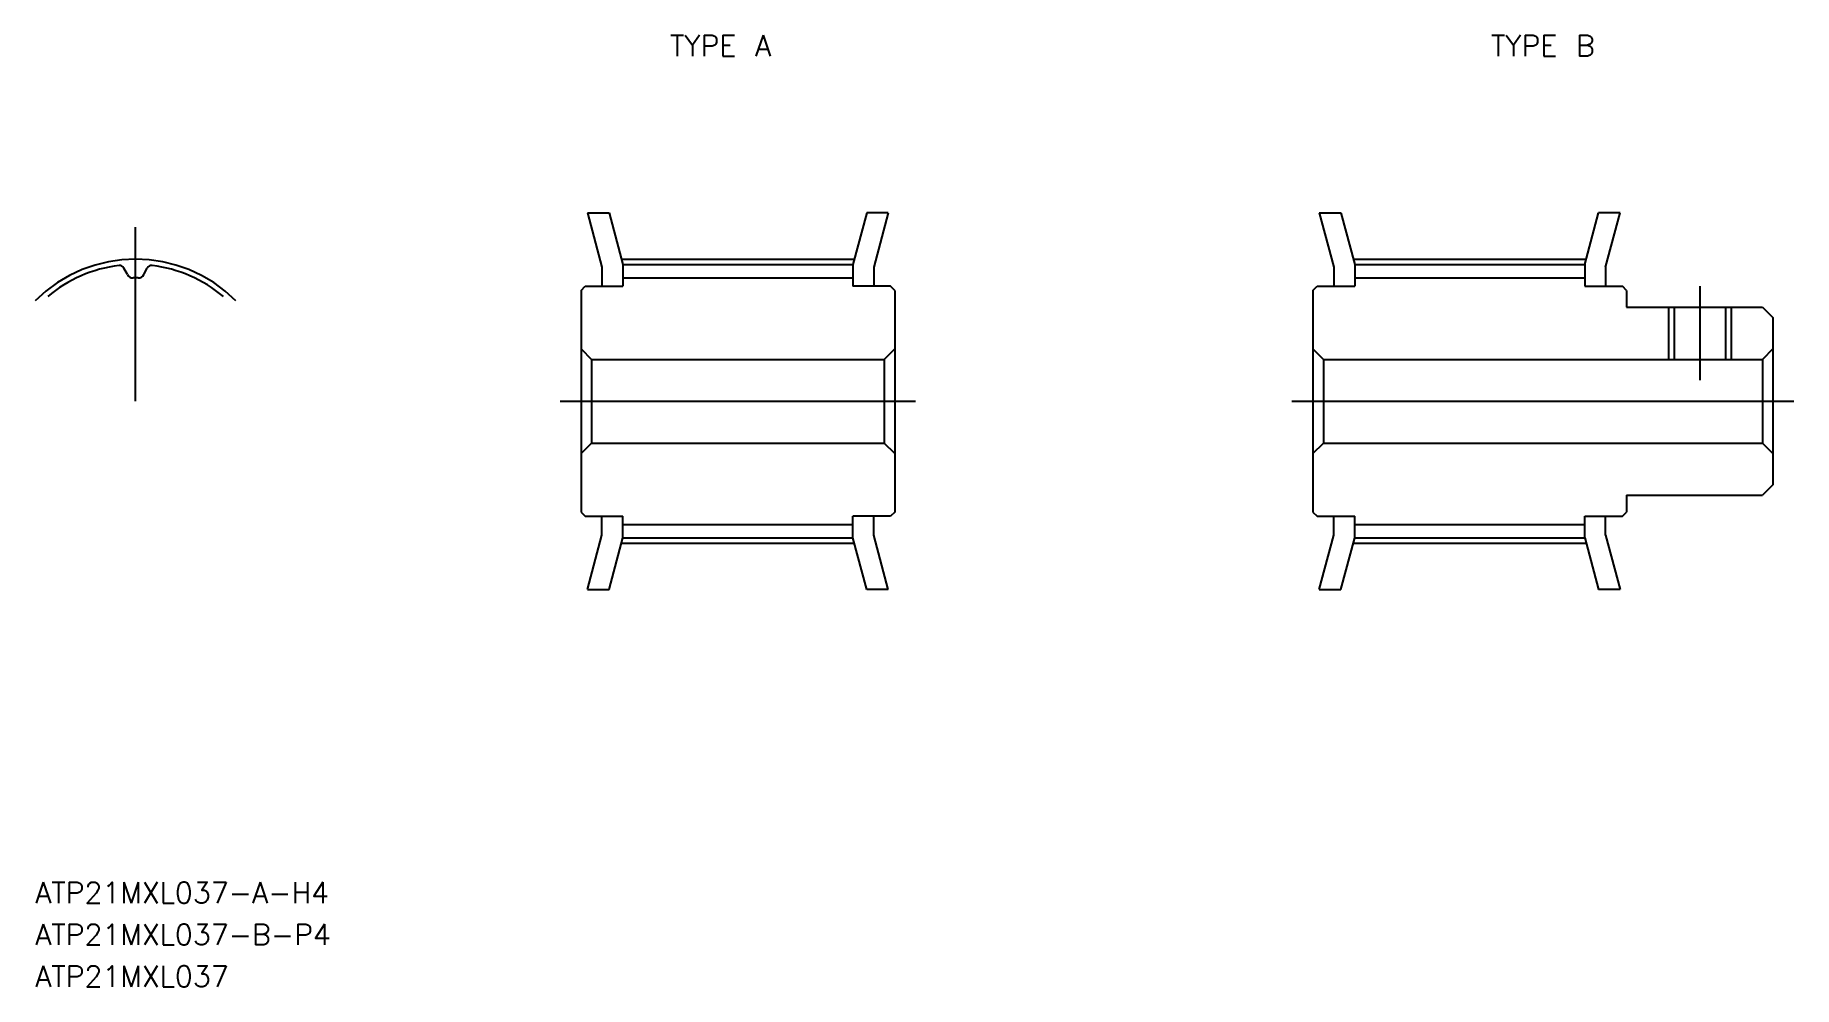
# Model space of a CAD drawing. Extents: x -3.4 to 80.7, y 160.1 to 205.6.
import ezdxf
from ezdxf.enums import TextEntityAlignment as Align

# ---------------------------------------------------------------- set-up
doc = ezdxf.new("R2010")
doc.units = 0
doc.linetypes.add('CENTER', pattern=[50.8, 31.75, -6.35, 6.35, -6.35])
doc.linetypes.add('DASHED', pattern=[19.05, 12.7, -6.35])
doc.layers.get('0').update_dxf_attribs({"linetype": 'CONTINUOUS'})
doc.layers.add('CENTER', color=1, linetype='CENTER')
doc.styles.add('MISUMI', font='txt.shx')

msp = doc.modelspace()

# ---------------------------------------------------------------- linework, layer by layer
at = {"color": 7, "linetype": 'CONTINUOUS'}
for p, q in [((23.052, 197.138), (23.747, 194.541)), ((23.052, 197.138), (24.087, 197.138)), ((24.087, 197.138), (24.747, 194.673)), ((36.408, 197.138), (35.747, 194.673)), ((37.443, 197.138), (36.408, 197.138)), ((37.443, 197.138), (36.747, 194.541)), ((58.052, 197.138), (58.747, 194.541)), ((58.052, 197.138), (59.087, 197.138)), ((59.087, 197.138), (59.747, 194.673)), ((70.747, 194.673), (71.408, 197.138)), ((72.443, 197.138), (71.408, 197.138)), ((71.747, 194.541), (72.443, 197.138)), ((1.05, 194.19), (0.883, 194.504)), ((1.836, 194.19), (2.003, 194.504)), ((23.747, 194.541), (23.747, 193.638)), ((24.747, 194.673), (35.747, 194.673)), ((24.747, 194.673), (24.747, 193.638)), ((35.747, 194.673), (35.747, 193.638)), ((36.747, 194.541), (36.747, 193.638)), ((58.747, 194.541), (58.747, 193.638)), ((59.747, 194.673), (70.747, 194.673)), ((59.747, 194.673), (59.747, 193.638)), ((70.747, 194.673), (70.747, 193.638)), ((71.747, 194.541), (71.747, 193.638)), ((22.747, 193.438), (22.947, 193.638)), ((22.947, 193.638), (24.747, 193.638)), ((24.747, 194.033), (35.747, 194.033)), ((37.547, 193.638), (35.747, 193.638)), ((37.747, 193.438), (37.547, 193.638)), ((57.747, 193.438), (57.947, 193.638)), ((57.947, 193.638), (59.747, 193.638)), ((59.747, 194.033), (70.747, 194.033)), ((70.747, 193.638), (72.547, 193.638)), ((72.747, 193.438), (72.547, 193.638)), ((22.747, 193.438), (22.747, 182.838)), ((37.747, 193.438), (37.747, 182.838)), ((57.747, 193.438), (57.747, 182.838)), ((72.747, 193.438), (72.747, 192.638)), ((72.747, 192.638), (79.247, 192.638)), ((79.247, 192.638), (79.747, 192.138)), ((79.747, 192.138), (79.747, 184.138)), ((22.747, 190.788), (22.747, 190.788)), ((22.747, 190.638), (23.247, 190.138)), ((23.247, 190.138), (37.247, 190.138)), ((23.247, 190.138), (23.247, 186.138)), ((37.747, 190.638), (37.247, 190.138)), ((37.247, 190.138), (37.247, 186.138)), ((37.747, 190.788), (37.747, 190.788)), ((57.747, 190.788), (57.747, 190.788)), ((57.747, 190.638), (58.247, 190.138)), ((58.247, 190.138), (79.247, 190.138)), ((58.247, 190.138), (58.247, 186.138)), ((79.747, 190.638), (79.247, 190.138)), ((79.247, 190.138), (79.247, 186.138)), ((22.747, 188.138), (22.747, 188.138)), ((37.747, 188.138), (37.747, 188.138)), ((57.747, 188.138), (57.747, 188.138)), ((22.747, 185.638), (23.247, 186.138)), ((23.247, 186.138), (37.247, 186.138)), ((37.747, 185.638), (37.247, 186.138)), ((57.747, 185.638), (58.247, 186.138)), ((58.247, 186.138), (79.247, 186.138)), ((79.747, 185.638), (79.247, 186.138)), ((72.747, 183.638), (79.247, 183.638)), ((72.747, 183.638), (72.747, 182.838)), ((79.747, 184.138), (79.247, 183.638)), ((22.747, 182.838), (22.947, 182.638)), ((22.947, 182.638), (24.747, 182.638)), ((23.747, 181.734), (23.747, 182.638)), ((24.747, 181.603), (24.747, 182.638)), ((37.547, 182.638), (35.747, 182.638)), ((35.747, 181.603), (35.747, 182.638)), ((36.747, 181.734), (36.747, 182.638)), ((37.747, 182.838), (37.547, 182.638)), ((57.747, 182.838), (57.947, 182.638)), ((57.947, 182.638), (59.747, 182.638)), ((58.747, 181.734), (58.747, 182.638)), ((59.747, 181.603), (59.747, 182.638)), ((70.747, 182.638), (72.547, 182.638)), ((70.747, 181.603), (70.747, 182.638)), ((71.747, 181.734), (71.747, 182.638)), ((72.547, 182.638), (72.747, 182.838)), ((23.052, 179.138), (23.747, 181.734)), ((24.747, 182.243), (35.747, 182.243)), ((37.443, 179.138), (36.747, 181.734)), ((58.052, 179.138), (58.747, 181.734)), ((59.747, 182.243), (70.747, 182.243)), ((71.747, 181.734), (72.443, 179.138)), ((24.087, 179.138), (24.747, 181.603)), ((24.747, 181.603), (35.747, 181.603)), ((36.408, 179.138), (35.747, 181.603)), ((59.087, 179.138), (59.747, 181.603)), ((59.747, 181.603), (70.747, 181.603)), ((70.747, 181.603), (71.408, 179.138)), ((23.052, 179.138), (24.087, 179.138)), ((37.443, 179.138), (36.408, 179.138)), ((58.052, 179.138), (59.087, 179.138)), ((72.443, 179.138), (71.408, 179.138))]:
    msp.add_line(p, q, dxfattribs=at)
at = {"color": 3, "linetype": 'DASHED'}
for p, q in [((74.747, 192.638), (74.747, 190.138)), ((75.022, 192.638), (75.022, 190.138)), ((77.472, 192.638), (77.472, 190.138)), ((77.747, 192.638), (77.747, 190.138))]:
    msp.add_line(p, q, dxfattribs=at)
at = {"color": 7, "linetype": 'CONTINUOUS'}
for centre, radius, start, end in [((1.443, 188.138), 6.535, 96.95114, 130), ((0.68, 194.396), 0.23, 28, 96.95114), ((2.206, 194.396), 0.23, 83.04886, 152), ((1.443, 188.138), 6.535, 50, 83.04886), ((1.315, 194.331), 0.3, 208, 271.18609), ((1.443, 188.138), 5.895, 88.81391, 91.18609), ((1.572, 194.331), 0.3, 268.81391, 332)]:
    msp.add_arc(centre, radius, start, end, dxfattribs=at)
at = {"layer": 'CENTER', "color": 1, "linetype": 'CENTER'}
for p, q in [((1.443, 188.138), (1.443, 196.458)), ((24.66, 194.928), (35.834, 194.928)), ((59.66, 194.928), (70.834, 194.928)), ((76.247, 193.638), (76.247, 189.138)), ((21.747, 188.138), (38.747, 188.138)), ((56.747, 188.138), (80.747, 188.138)), ((24.66, 181.348), (35.834, 181.348)), ((59.66, 181.348), (70.834, 181.348))]:
    msp.add_line(p, q, dxfattribs=at)
msp.add_arc((1.443, 188.138), 6.79, 45, 135, dxfattribs=at)

# ---------------------------------------------------------------- texts
at = {"color": 7, "linetype": 'CONTINUOUS', "style": 'MISUMI'}
for s, p in [('TYPE A', (29.419, 205.138)), ('TYPE B', (68.747, 205.138))]:
    msp.add_text(s, height=1, dxfattribs=at).set_placement(p, align=Align.MIDDLE_CENTER)
for s, p in [('ATP21MXL037-A-H4', (-3.358, 164.138)), ('ATP21MXL037-B-P4', (-3.358, 162.138)), ('ATP21MXL037', (-3.358, 160.138))]:
    msp.add_text(s, height=1, dxfattribs=at).set_placement(p)

doc.saveas('drawing.dxf')
